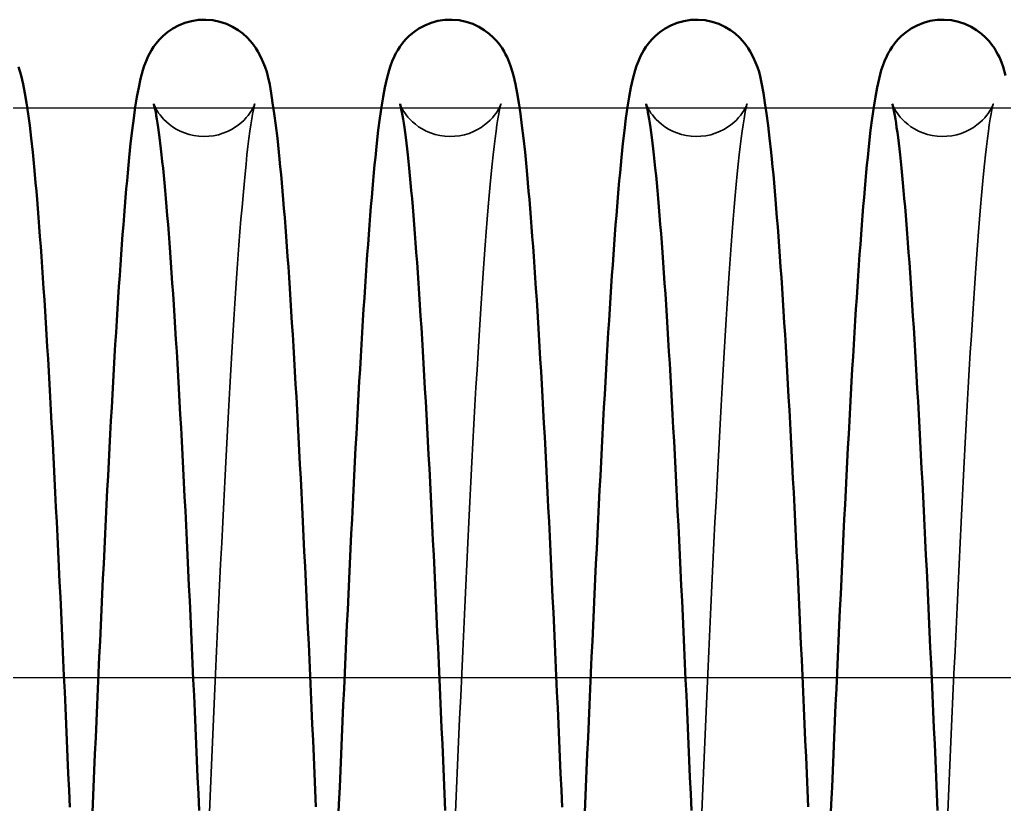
# Model space of a CAD drawing. Header units: millimetres. Extents: x 1448 to 104164, y -19509 to -89.
# Drawn here: x 80837.2 to 80906.3, y -3001.5 to -2946.5 of the extents above; entities that cross this region are included whole.
import ezdxf

# ---------------------------------------------------------------- set-up
doc = ezdxf.new("R2010")
doc.units = ezdxf.units.MM
doc.header["$LTSCALE"] = 60
doc.header["$MEASUREMENT"] = 0
doc.layers.get('0').update_dxf_attribs({"linetype": 'CONTINUOUS'})
doc.layers.add('가려진 것(ISO)', color=7, linetype='CONTINUOUS', lineweight=35)
doc.layers.add('가시적인 것(ISO)', color=7, linetype='CONTINUOUS', lineweight=50)

# ---------------------------------------------------------------- blocks, each defined once
blk = doc.blocks.new('토션스프링1')
at = {"layer": '가려진 것(ISO)', "flags": 128}
for points in [[(21462381.76, -50955408.884), (21462381.765, -50955408.9), (21462381.785, -50955408.952), (21462381.824, -50955409.046), (21462381.894, -50955409.194), (21462381.946, -50955409.288), (21462382.012, -50955409.397), (21462382.095, -50955409.52), (21462382.196, -50955409.657), (21462382.319, -50955409.808), (21462382.468, -50955409.971), (21462382.642, -50955410.141), (21462382.844, -50955410.313), (21462383.075, -50955410.482), (21462383.333, -50955410.642), (21462383.614, -50955410.789), (21462383.916, -50955410.916), (21462384.235, -50955411.019), (21462384.569, -50955411.096), (21462384.912, -50955411.145), (21462385.259, -50955411.164), (21462385.607, -50955411.152), (21462385.951, -50955411.11), (21462386.288, -50955411.039), (21462386.612, -50955410.942), (21462386.918, -50955410.821), (21462387.203, -50955410.678), (21462387.466, -50955410.52), (21462387.704, -50955410.353), (21462387.914, -50955410.181), (21462388.094, -50955410.01), (21462388.248, -50955409.845), (21462388.377, -50955409.69), (21462388.484, -50955409.547), (21462388.569, -50955409.42), (21462388.638, -50955409.309), (21462388.693, -50955409.212), (21462388.768, -50955409.061), (21462388.811, -50955408.961), (21462388.833, -50955408.905), (21462388.84, -50955408.885), (21462388.838, -50955408.895), (21462388.828, -50955408.932), (21462388.812, -50955408.993), (21462388.792, -50955409.076), (21462388.742, -50955409.3), (21462388.687, -50955409.588), (21462388.628, -50955409.936), (21462388.565, -50955410.341), (21462388.5, -50955410.799), (21462388.432, -50955411.307), (21462388.364, -50955411.862), (21462388.296, -50955412.461), (21462388.227, -50955413.106), (21462388.157, -50955413.796), (21462388.087, -50955414.528), (21462388.017, -50955415.303), (21462387.946, -50955416.119), (21462387.875, -50955416.975), (21462387.804, -50955417.869), (21462387.733, -50955418.8), (21462387.662, -50955419.768), (21462387.591, -50955420.771), (21462387.52, -50955421.812), (21462387.449, -50955422.889), (21462387.378, -50955424.003), (21462387.306, -50955425.15), (21462387.234, -50955426.331), (21462387.163, -50955427.544), (21462387.091, -50955428.786), (21462387.02, -50955430.058), (21462386.948, -50955431.358), (21462386.876, -50955432.685), (21462386.805, -50955434.036), (21462386.734, -50955435.413), (21462386.662, -50955436.816), (21462386.591, -50955438.247), (21462386.519, -50955439.702), (21462386.447, -50955441.182), (21462386.375, -50955442.683), (21462386.304, -50955444.204), (21462386.232, -50955445.745), (21462386.16, -50955447.302), (21462386.088, -50955448.876), (21462386.017, -50955450.463), (21462385.945, -50955452.064), (21462385.874, -50955453.675), (21462385.802, -50955455.3), (21462385.731, -50955456.939), (21462385.659, -50955458.591)], [(21462399.035, -50955408.884), (21462399.041, -50955408.9), (21462399.06, -50955408.952), (21462399.1, -50955409.045), (21462399.171, -50955409.189), (21462399.222, -50955409.282), (21462399.287, -50955409.391), (21462399.369, -50955409.514), (21462399.469, -50955409.652), (21462399.591, -50955409.803), (21462399.739, -50955409.966), (21462399.912, -50955410.136), (21462400.114, -50955410.308), (21462400.344, -50955410.477), (21462400.601, -50955410.638), (21462400.882, -50955410.785), (21462401.182, -50955410.912), (21462401.502, -50955411.016), (21462401.835, -50955411.094), (21462402.178, -50955411.144), (21462402.525, -50955411.164), (21462402.873, -50955411.153), (21462403.218, -50955411.111), (21462403.555, -50955411.041), (21462403.879, -50955410.945), (21462404.185, -50955410.824), (21462404.472, -50955410.682), (21462404.736, -50955410.525), (21462404.974, -50955410.357), (21462405.184, -50955410.186), (21462405.365, -50955410.015), (21462405.52, -50955409.85), (21462405.65, -50955409.693), (21462405.757, -50955409.551), (21462405.843, -50955409.424), (21462405.912, -50955409.312), (21462405.967, -50955409.214), (21462406.043, -50955409.063), (21462406.088, -50955408.962), (21462406.109, -50955408.905), (21462406.116, -50955408.885), (21462406.113, -50955408.895), (21462406.103, -50955408.931), (21462406.087, -50955408.992), (21462406.067, -50955409.075), (21462406.019, -50955409.298), (21462405.964, -50955409.585), (21462405.904, -50955409.934), (21462405.841, -50955410.339), (21462405.775, -50955410.797), (21462405.708, -50955411.304), (21462405.64, -50955411.858), (21462405.572, -50955412.458), (21462405.503, -50955413.103), (21462405.433, -50955413.793), (21462405.363, -50955414.525), (21462405.293, -50955415.3), (21462405.222, -50955416.115), (21462405.151, -50955416.97), (21462405.08, -50955417.864), (21462405.009, -50955418.794), (21462404.939, -50955419.76), (21462404.867, -50955420.765), (21462404.796, -50955421.807), (21462404.725, -50955422.886), (21462404.653, -50955424), (21462404.582, -50955425.148), (21462404.51, -50955426.329), (21462404.439, -50955427.541), (21462404.367, -50955428.783), (21462404.296, -50955430.054), (21462404.224, -50955431.352), (21462404.153, -50955432.676), (21462404.081, -50955434.027), (21462404.01, -50955435.405), (21462403.938, -50955436.812), (21462403.867, -50955438.244), (21462403.795, -50955439.701), (21462403.723, -50955441.181), (21462403.651, -50955442.682), (21462403.579, -50955444.203), (21462403.508, -50955445.743), (21462403.436, -50955447.299), (21462403.364, -50955448.871), (21462403.293, -50955450.456), (21462403.221, -50955452.054), (21462403.15, -50955453.666), (21462403.078, -50955455.294), (21462403.007, -50955456.936), (21462402.935, -50955458.59)], [(21462416.311, -50955408.884), (21462416.316, -50955408.9), (21462416.336, -50955408.952), (21462416.376, -50955409.046), (21462416.446, -50955409.194), (21462416.497, -50955409.288), (21462416.563, -50955409.397), (21462416.646, -50955409.52), (21462416.748, -50955409.657), (21462416.871, -50955409.808), (21462417.019, -50955409.971), (21462417.194, -50955410.141), (21462417.396, -50955410.313), (21462417.627, -50955410.482), (21462417.884, -50955410.642), (21462418.166, -50955410.789), (21462418.467, -50955410.916), (21462418.786, -50955411.019), (21462419.12, -50955411.096), (21462419.463, -50955411.145), (21462419.811, -50955411.164), (21462420.158, -50955411.152), (21462420.503, -50955411.11), (21462420.839, -50955411.039), (21462421.163, -50955410.942), (21462421.469, -50955410.821), (21462421.755, -50955410.678), (21462422.018, -50955410.52), (21462422.256, -50955410.353), (21462422.465, -50955410.181), (21462422.646, -50955410.01), (21462422.8, -50955409.845), (21462422.929, -50955409.69), (21462423.035, -50955409.547), (21462423.121, -50955409.42), (21462423.19, -50955409.309), (21462423.244, -50955409.212), (21462423.319, -50955409.061), (21462423.363, -50955408.961), (21462423.385, -50955408.905), (21462423.392, -50955408.885), (21462423.389, -50955408.895), (21462423.379, -50955408.932), (21462423.363, -50955408.993), (21462423.343, -50955409.076), (21462423.294, -50955409.3), (21462423.239, -50955409.588), (21462423.179, -50955409.936), (21462423.117, -50955410.341), (21462423.051, -50955410.799), (21462422.984, -50955411.307), (21462422.916, -50955411.862), (21462422.847, -50955412.461), (21462422.778, -50955413.106), (21462422.709, -50955413.796), (21462422.639, -50955414.528), (21462422.568, -50955415.303), (21462422.498, -50955416.119), (21462422.427, -50955416.975), (21462422.356, -50955417.869), (21462422.285, -50955418.8), (21462422.214, -50955419.768), (21462422.143, -50955420.771), (21462422.072, -50955421.812), (21462422, -50955422.889), (21462421.929, -50955424.003), (21462421.858, -50955425.15), (21462421.786, -50955426.331), (21462421.714, -50955427.544), (21462421.643, -50955428.786), (21462421.571, -50955430.058), (21462421.499, -50955431.358), (21462421.428, -50955432.685), (21462421.356, -50955434.036), (21462421.285, -50955435.413), (21462421.214, -50955436.816), (21462421.142, -50955438.247), (21462421.07, -50955439.702), (21462420.999, -50955441.182), (21462420.927, -50955442.683), (21462420.855, -50955444.204), (21462420.783, -50955445.745), (21462420.712, -50955447.302), (21462420.64, -50955448.876), (21462420.568, -50955450.463), (21462420.497, -50955452.064), (21462420.425, -50955453.675), (21462420.354, -50955455.3), (21462420.282, -50955456.939), (21462420.211, -50955458.591)], [(21462433.587, -50955408.884), (21462433.592, -50955408.9), (21462433.612, -50955408.952), (21462433.652, -50955409.045), (21462433.723, -50955409.189), (21462433.774, -50955409.282), (21462433.839, -50955409.391), (21462433.92, -50955409.514), (21462434.021, -50955409.652), (21462434.143, -50955409.803), (21462434.29, -50955409.966), (21462434.464, -50955410.136), (21462434.665, -50955410.308), (21462434.896, -50955410.477), (21462435.153, -50955410.638), (21462435.433, -50955410.785), (21462435.734, -50955410.912), (21462436.053, -50955411.016), (21462436.387, -50955411.094), (21462436.73, -50955411.144), (21462437.077, -50955411.164), (21462437.424, -50955411.153), (21462437.769, -50955411.111), (21462438.106, -50955411.041), (21462438.43, -50955410.945), (21462438.736, -50955410.824), (21462439.023, -50955410.682), (21462439.287, -50955410.525), (21462439.526, -50955410.357), (21462439.735, -50955410.186), (21462439.917, -50955410.015), (21462440.072, -50955409.85), (21462440.202, -50955409.693), (21462440.308, -50955409.551), (21462440.395, -50955409.424), (21462440.464, -50955409.312), (21462440.519, -50955409.214), (21462440.595, -50955409.063), (21462440.639, -50955408.962), (21462440.661, -50955408.905), (21462440.668, -50955408.885), (21462440.665, -50955408.895), (21462440.655, -50955408.931), (21462440.639, -50955408.992), (21462440.619, -50955409.075), (21462440.57, -50955409.298), (21462440.515, -50955409.585), (21462440.456, -50955409.934), (21462440.393, -50955410.339), (21462440.327, -50955410.797), (21462440.26, -50955411.304), (21462440.192, -50955411.858), (21462440.123, -50955412.458), (21462440.054, -50955413.103), (21462439.985, -50955413.793), (21462439.915, -50955414.525), (21462439.844, -50955415.3), (21462439.774, -50955416.115), (21462439.703, -50955416.97), (21462439.632, -50955417.864), (21462439.561, -50955418.794), (21462439.49, -50955419.76), (21462439.419, -50955420.765), (21462439.348, -50955421.807), (21462439.276, -50955422.886), (21462439.205, -50955424), (21462439.133, -50955425.148), (21462439.062, -50955426.329), (21462438.99, -50955427.541), (21462438.919, -50955428.783), (21462438.847, -50955430.054), (21462438.775, -50955431.352), (21462438.704, -50955432.676), (21462438.633, -50955434.027), (21462438.561, -50955435.405), (21462438.49, -50955436.812), (21462438.418, -50955438.244), (21462438.346, -50955439.701), (21462438.275, -50955441.181), (21462438.203, -50955442.682), (21462438.131, -50955444.203), (21462438.059, -50955445.743), (21462437.987, -50955447.299), (21462437.916, -50955448.871), (21462437.844, -50955450.456), (21462437.773, -50955452.054), (21462437.701, -50955453.666), (21462437.63, -50955455.294), (21462437.558, -50955456.936), (21462437.486, -50955458.59)]]:
    blk.add_lwpolyline(points, dxfattribs=at)
at = {"layer": '가시적인 것(ISO)', "flags": 128}
for points in [[(21462372.26, -50955406.277), (21462372.438, -50955406.881), (21462372.58, -50955407.482), (21462372.704, -50955408.115), (21462372.822, -50955408.809), (21462372.936, -50955409.57), (21462373.046, -50955410.398), (21462373.153, -50955411.295), (21462373.257, -50955412.262), (21462373.309, -50955412.772), (21462373.36, -50955413.3), (21462373.411, -50955413.846), (21462373.462, -50955414.411), (21462373.513, -50955414.994), (21462373.564, -50955415.595), (21462373.615, -50955416.215), (21462373.666, -50955416.854), (21462373.717, -50955417.512), (21462373.768, -50955418.189), (21462373.82, -50955418.885), (21462373.871, -50955419.599), (21462373.922, -50955420.331), (21462373.973, -50955421.08), (21462374.024, -50955421.846), (21462374.076, -50955422.629), (21462374.127, -50955423.429), (21462374.178, -50955424.244), (21462374.229, -50955425.075), (21462374.28, -50955425.922), (21462374.331, -50955426.783), (21462374.382, -50955427.658), (21462374.433, -50955428.548), (21462374.484, -50955429.452), (21462374.535, -50955430.369), (21462374.585, -50955431.3), (21462374.636, -50955432.245), (21462374.687, -50955433.206), (21462374.738, -50955434.18), (21462374.789, -50955435.168), (21462374.84, -50955436.169), (21462374.891, -50955437.183), (21462374.942, -50955438.209), (21462374.993, -50955439.246), (21462375.044, -50955440.295), (21462375.095, -50955441.354), (21462375.146, -50955442.423), (21462375.197, -50955443.501), (21462375.248, -50955444.588), (21462375.298, -50955445.684), (21462375.349, -50955446.787), (21462375.4, -50955447.898), (21462375.451, -50955449.016), (21462375.501, -50955450.141), (21462375.552, -50955451.276), (21462375.603, -50955452.419), (21462375.654, -50955453.569), (21462375.705, -50955454.727), (21462375.756, -50955455.892), (21462375.807, -50955457.062), (21462375.858, -50955458.238)], [(21462377.425, -50955459.203), (21462377.476, -50955458.023), (21462377.527, -50955456.848), (21462377.578, -50955455.679), (21462377.629, -50955454.516), (21462377.68, -50955453.36), (21462377.73, -50955452.211), (21462377.781, -50955451.07), (21462377.832, -50955449.938), (21462377.883, -50955448.814), (21462377.933, -50955447.697), (21462377.984, -50955446.586), (21462378.035, -50955445.484), (21462378.086, -50955444.389), (21462378.137, -50955443.303), (21462378.188, -50955442.226), (21462378.239, -50955441.159), (21462378.29, -50955440.101), (21462378.341, -50955439.055), (21462378.392, -50955438.019), (21462378.443, -50955436.995), (21462378.494, -50955435.984), (21462378.545, -50955434.985), (21462378.596, -50955433.999), (21462378.647, -50955433.028), (21462378.698, -50955432.07), (21462378.748, -50955431.127), (21462378.799, -50955430.199), (21462378.85, -50955429.285), (21462378.901, -50955428.383), (21462378.952, -50955427.496), (21462379.003, -50955426.622), (21462379.054, -50955425.763), (21462379.105, -50955424.919), (21462379.156, -50955424.09), (21462379.207, -50955423.276), (21462379.259, -50955422.478), (21462379.31, -50955421.697), (21462379.361, -50955420.932), (21462379.413, -50955420.184), (21462379.464, -50955419.453), (21462379.516, -50955418.74), (21462379.567, -50955418.045), (21462379.619, -50955417.368), (21462379.67, -50955416.71), (21462379.722, -50955416.07), (21462379.773, -50955415.451), (21462379.825, -50955414.851), (21462379.876, -50955414.27), (21462379.927, -50955413.71), (21462379.978, -50955413.169), (21462380.029, -50955412.646), (21462380.08, -50955412.143), (21462380.132, -50955411.657), (21462380.236, -50955410.739), (21462380.344, -50955409.889), (21462380.455, -50955409.105), (21462380.572, -50955408.385), (21462380.695, -50955407.725), (21462380.826, -50955407.116), (21462380.987, -50955406.52), (21462381.088, -50955406.21), (21462381.211, -50955405.882), (21462381.371, -50955405.52), (21462381.474, -50955405.321), (21462381.596, -50955405.107), (21462381.744, -50955404.875), (21462381.925, -50955404.629), (21462382.144, -50955404.37), (21462382.41, -50955404.104), (21462382.723, -50955403.84), (21462383.082, -50955403.593), (21462383.488, -50955403.374), (21462383.933, -50955403.193), (21462384.407, -50955403.06), (21462384.9, -50955402.984), (21462385.404, -50955402.967), (21462385.905, -50955403.008), (21462386.391, -50955403.108), (21462386.854, -50955403.262), (21462387.285, -50955403.461), (21462387.673, -50955403.693), (21462388.013, -50955403.948), (21462388.305, -50955404.213), (21462388.55, -50955404.476), (21462388.753, -50955404.73), (21462388.92, -50955404.971), (21462389.058, -50955405.197), (21462389.271, -50955405.602), (21462389.441, -50955405.97), (21462389.577, -50955406.308), (21462389.684, -50955406.624), (21462389.768, -50955406.926), (21462389.89, -50955407.512), (21462389.986, -50955408.121), (21462390.039, -50955408.451), (21462390.096, -50955408.803), (21462390.209, -50955409.56), (21462390.318, -50955410.387), (21462390.426, -50955411.286), (21462390.531, -50955412.256), (21462390.583, -50955412.768), (21462390.635, -50955413.298), (21462390.686, -50955413.846), (21462390.738, -50955414.412), (21462390.789, -50955414.996), (21462390.84, -50955415.598), (21462390.891, -50955416.218), (21462390.942, -50955416.856), (21462390.993, -50955417.513), (21462391.044, -50955418.189), (21462391.095, -50955418.883), (21462391.146, -50955419.596), (21462391.198, -50955420.327), (21462391.249, -50955421.075), (21462391.3, -50955421.841), (21462391.351, -50955422.624), (21462391.402, -50955423.424), (21462391.453, -50955424.24), (21462391.505, -50955425.071), (21462391.556, -50955425.918), (21462391.607, -50955426.781), (21462391.658, -50955427.657), (21462391.709, -50955428.548), (21462391.76, -50955429.453), (21462391.81, -50955430.371), (21462391.861, -50955431.303), (21462391.912, -50955432.247), (21462391.963, -50955433.205), (21462392.014, -50955434.178), (21462392.064, -50955435.165), (21462392.115, -50955436.165), (21462392.166, -50955437.178), (21462392.217, -50955438.204), (21462392.268, -50955439.241), (21462392.319, -50955440.289), (21462392.37, -50955441.348), (21462392.421, -50955442.418), (21462392.472, -50955443.497), (21462392.523, -50955444.585), (21462392.574, -50955445.682), (21462392.625, -50955446.787), (21462392.676, -50955447.9), (21462392.727, -50955449.019), (21462392.777, -50955450.145), (21462392.828, -50955451.278), (21462392.879, -50955452.419), (21462392.93, -50955453.568), (21462392.98, -50955454.724), (21462393.031, -50955455.887), (21462393.082, -50955457.057), (21462393.133, -50955458.232)], [(21462394.701, -50955459.204), (21462394.752, -50955458.024), (21462394.803, -50955456.849), (21462394.854, -50955455.679), (21462394.905, -50955454.515), (21462394.956, -50955453.358), (21462395.006, -50955452.207), (21462395.057, -50955451.064), (21462395.108, -50955449.929), (21462395.159, -50955448.803), (21462395.21, -50955447.687), (21462395.26, -50955446.579), (21462395.311, -50955445.478), (21462395.362, -50955444.386), (21462395.413, -50955443.301), (21462395.464, -50955442.225), (21462395.515, -50955441.159), (21462395.566, -50955440.103), (21462395.617, -50955439.056), (21462395.668, -50955438.021), (21462395.719, -50955436.997), (21462395.77, -50955435.985), (21462395.821, -50955434.985), (21462395.872, -50955433.999), (21462395.923, -50955433.025), (21462395.974, -50955432.066), (21462396.024, -50955431.121), (21462396.075, -50955430.191), (21462396.126, -50955429.276), (21462396.177, -50955428.376), (21462396.228, -50955427.49), (21462396.279, -50955426.619), (21462396.329, -50955425.761), (21462396.381, -50955424.919), (21462396.432, -50955424.091), (21462396.483, -50955423.279), (21462396.534, -50955422.482), (21462396.585, -50955421.701), (21462396.637, -50955420.937), (21462396.688, -50955420.189), (21462396.74, -50955419.459), (21462396.791, -50955418.745), (21462396.843, -50955418.049), (21462396.894, -50955417.371), (21462396.946, -50955416.712), (21462396.997, -50955416.071), (21462397.049, -50955415.448), (21462397.101, -50955414.845), (21462397.153, -50955414.262), (21462397.204, -50955413.698), (21462397.256, -50955413.155), (21462397.308, -50955412.632), (21462397.359, -50955412.128), (21462397.41, -50955411.643), (21462397.514, -50955410.729), (21462397.62, -50955409.885), (21462397.73, -50955409.105), (21462397.846, -50955408.387), (21462397.97, -50955407.724), (21462398.104, -50955407.113), (21462398.263, -50955406.518), (21462398.364, -50955406.209), (21462398.488, -50955405.88), (21462398.648, -50955405.518), (21462398.751, -50955405.318), (21462398.874, -50955405.104), (21462399.022, -50955404.872), (21462399.204, -50955404.625), (21462399.423, -50955404.367), (21462399.688, -50955404.101), (21462400.003, -50955403.837), (21462400.363, -50955403.59), (21462400.769, -50955403.371), (21462401.214, -50955403.191), (21462401.689, -50955403.059), (21462402.182, -50955402.983), (21462402.686, -50955402.967), (21462403.187, -50955403.009), (21462403.673, -50955403.11), (21462404.135, -50955403.264), (21462404.565, -50955403.464), (21462404.953, -50955403.696), (21462405.293, -50955403.951), (21462405.585, -50955404.217), (21462405.829, -50955404.48), (21462406.031, -50955404.734), (21462406.198, -50955404.975), (21462406.334, -50955405.199), (21462406.449, -50955405.407), (21462406.546, -50955405.601), (21462406.698, -50955405.955), (21462406.811, -50955406.277), (21462406.989, -50955406.881), (21462407.131, -50955407.482), (21462407.255, -50955408.115), (21462407.374, -50955408.809), (21462407.487, -50955409.57), (21462407.597, -50955410.398), (21462407.704, -50955411.295), (21462407.809, -50955412.262), (21462407.86, -50955412.772), (21462407.912, -50955413.3), (21462407.963, -50955413.846), (21462408.013, -50955414.411), (21462408.064, -50955414.994), (21462408.115, -50955415.595), (21462408.166, -50955416.215), (21462408.217, -50955416.854), (21462408.269, -50955417.512), (21462408.32, -50955418.189), (21462408.371, -50955418.885), (21462408.422, -50955419.599), (21462408.474, -50955420.331), (21462408.525, -50955421.08), (21462408.576, -50955421.846), (21462408.627, -50955422.629), (21462408.678, -50955423.429), (21462408.729, -50955424.244), (21462408.781, -50955425.075), (21462408.832, -50955425.922), (21462408.883, -50955426.783), (21462408.934, -50955427.658), (21462408.984, -50955428.548), (21462409.035, -50955429.452), (21462409.086, -50955430.369), (21462409.137, -50955431.3), (21462409.188, -50955432.245), (21462409.239, -50955433.206), (21462409.289, -50955434.18), (21462409.34, -50955435.168), (21462409.391, -50955436.169), (21462409.442, -50955437.183), (21462409.493, -50955438.209), (21462409.544, -50955439.246), (21462409.595, -50955440.295), (21462409.646, -50955441.354), (21462409.697, -50955442.423), (21462409.748, -50955443.501), (21462409.799, -50955444.588), (21462409.85, -50955445.684), (21462409.901, -50955446.787), (21462409.952, -50955447.898), (21462410.002, -50955449.016), (21462410.053, -50955450.141), (21462410.104, -50955451.276), (21462410.154, -50955452.419), (21462410.205, -50955453.569), (21462410.256, -50955454.727), (21462410.307, -50955455.892), (21462410.358, -50955457.062), (21462410.409, -50955458.238)], [(21462411.976, -50955459.203), (21462412.027, -50955458.023), (21462412.078, -50955456.848), (21462412.129, -50955455.679), (21462412.18, -50955454.516), (21462412.231, -50955453.36), (21462412.282, -50955452.211), (21462412.333, -50955451.07), (21462412.383, -50955449.938), (21462412.434, -50955448.814), (21462412.485, -50955447.697), (21462412.536, -50955446.586), (21462412.587, -50955445.484), (21462412.637, -50955444.389), (21462412.688, -50955443.303), (21462412.739, -50955442.226), (21462412.79, -50955441.159), (21462412.841, -50955440.101), (21462412.892, -50955439.055), (21462412.943, -50955438.019), (21462412.994, -50955436.995), (21462413.045, -50955435.984), (21462413.096, -50955434.985), (21462413.147, -50955433.999), (21462413.198, -50955433.028), (21462413.249, -50955432.07), (21462413.3, -50955431.127), (21462413.351, -50955430.199), (21462413.401, -50955429.285), (21462413.452, -50955428.383), (21462413.503, -50955427.496), (21462413.554, -50955426.622), (21462413.605, -50955425.763), (21462413.656, -50955424.919), (21462413.708, -50955424.09), (21462413.759, -50955423.276), (21462413.81, -50955422.478), (21462413.861, -50955421.697), (21462413.913, -50955420.932), (21462413.964, -50955420.184), (21462414.016, -50955419.453), (21462414.067, -50955418.74), (21462414.119, -50955418.045), (21462414.17, -50955417.368), (21462414.222, -50955416.71), (21462414.273, -50955416.07), (21462414.324, -50955415.451), (21462414.376, -50955414.851), (21462414.427, -50955414.27), (21462414.479, -50955413.71), (21462414.53, -50955413.169), (21462414.581, -50955412.646), (21462414.632, -50955412.143), (21462414.683, -50955411.657), (21462414.788, -50955410.739), (21462414.895, -50955409.889), (21462415.007, -50955409.105), (21462415.123, -50955408.385), (21462415.246, -50955407.725), (21462415.378, -50955407.116), (21462415.538, -50955406.52), (21462415.64, -50955406.21), (21462415.763, -50955405.882), (21462415.923, -50955405.52), (21462416.025, -50955405.321), (21462416.148, -50955405.107), (21462416.296, -50955404.875), (21462416.477, -50955404.629), (21462416.696, -50955404.37), (21462416.961, -50955404.104), (21462417.274, -50955403.84), (21462417.634, -50955403.593), (21462418.039, -50955403.374), (21462418.485, -50955403.193), (21462418.959, -50955403.06), (21462419.452, -50955402.984), (21462419.955, -50955402.967), (21462420.456, -50955403.008), (21462420.942, -50955403.108), (21462421.406, -50955403.262), (21462421.836, -50955403.461), (21462422.224, -50955403.693), (21462422.564, -50955403.948), (21462422.857, -50955404.213), (21462423.102, -50955404.476), (21462423.305, -50955404.73), (21462423.472, -50955404.971), (21462423.609, -50955405.197), (21462423.822, -50955405.602), (21462423.992, -50955405.97), (21462424.128, -50955406.308), (21462424.235, -50955406.624), (21462424.32, -50955406.926), (21462424.441, -50955407.512), (21462424.537, -50955408.121), (21462424.59, -50955408.451), (21462424.647, -50955408.803), (21462424.76, -50955409.56), (21462424.87, -50955410.387), (21462424.977, -50955411.286), (21462425.083, -50955412.256), (21462425.135, -50955412.768), (21462425.186, -50955413.298), (21462425.238, -50955413.846), (21462425.289, -50955414.412), (21462425.34, -50955414.996), (21462425.391, -50955415.598), (21462425.442, -50955416.218), (21462425.493, -50955416.856), (21462425.544, -50955417.513), (21462425.596, -50955418.189), (21462425.647, -50955418.883), (21462425.698, -50955419.596), (21462425.749, -50955420.327), (21462425.8, -50955421.075), (21462425.851, -50955421.841), (21462425.903, -50955422.624), (21462425.954, -50955423.424), (21462426.005, -50955424.24), (21462426.056, -50955425.071), (21462426.107, -50955425.918), (21462426.158, -50955426.781), (21462426.209, -50955427.657), (21462426.26, -50955428.548), (21462426.311, -50955429.453), (21462426.362, -50955430.371), (21462426.413, -50955431.303), (21462426.463, -50955432.247), (21462426.514, -50955433.205), (21462426.565, -50955434.178), (21462426.616, -50955435.165), (21462426.667, -50955436.165), (21462426.718, -50955437.178), (21462426.769, -50955438.204), (21462426.82, -50955439.241), (21462426.871, -50955440.289), (21462426.922, -50955441.348), (21462426.973, -50955442.418), (21462427.024, -50955443.497), (21462427.075, -50955444.585), (21462427.126, -50955445.682), (21462427.177, -50955446.787), (21462427.227, -50955447.9), (21462427.278, -50955449.019), (21462427.329, -50955450.145), (21462427.38, -50955451.278), (21462427.43, -50955452.419), (21462427.481, -50955453.568), (21462427.532, -50955454.724), (21462427.583, -50955455.887), (21462427.634, -50955457.057), (21462427.685, -50955458.232)], [(21462429.252, -50955459.204), (21462429.303, -50955458.024), (21462429.354, -50955456.849), (21462429.405, -50955455.679), (21462429.456, -50955454.515), (21462429.507, -50955453.358), (21462429.558, -50955452.207), (21462429.609, -50955451.064), (21462429.66, -50955449.929), (21462429.71, -50955448.803), (21462429.761, -50955447.687), (21462429.812, -50955446.579), (21462429.863, -50955445.478), (21462429.913, -50955444.386), (21462429.964, -50955443.301), (21462430.015, -50955442.225), (21462430.066, -50955441.159), (21462430.117, -50955440.103), (21462430.168, -50955439.056), (21462430.219, -50955438.021), (21462430.27, -50955436.997), (21462430.321, -50955435.985), (21462430.372, -50955434.985), (21462430.423, -50955433.999), (21462430.474, -50955433.025), (21462430.525, -50955432.066), (21462430.576, -50955431.121), (21462430.627, -50955430.191), (21462430.677, -50955429.276), (21462430.728, -50955428.376), (21462430.779, -50955427.49), (21462430.83, -50955426.619), (21462430.881, -50955425.761), (21462430.932, -50955424.919), (21462430.983, -50955424.091), (21462431.034, -50955423.279), (21462431.086, -50955422.482), (21462431.137, -50955421.701), (21462431.188, -50955420.937), (21462431.24, -50955420.189), (21462431.291, -50955419.459), (21462431.343, -50955418.745), (21462431.394, -50955418.049), (21462431.446, -50955417.371), (21462431.497, -50955416.712), (21462431.549, -50955416.071), (21462431.601, -50955415.448), (21462431.652, -50955414.845), (21462431.704, -50955414.262), (21462431.756, -50955413.698), (21462431.808, -50955413.155), (21462431.859, -50955412.632), (21462431.91, -50955412.128), (21462431.962, -50955411.643), (21462432.065, -50955410.729), (21462432.171, -50955409.885), (21462432.281, -50955409.105), (21462432.398, -50955408.387), (21462432.522, -50955407.724), (21462432.655, -50955407.113), (21462432.814, -50955406.518), (21462432.916, -50955406.209), (21462433.04, -50955405.88), (21462433.2, -50955405.518), (21462433.302, -50955405.318), (21462433.425, -50955405.104), (21462433.574, -50955404.872), (21462433.755, -50955404.625), (21462433.975, -50955404.367), (21462434.24, -50955404.101), (21462434.554, -50955403.837), (21462434.915, -50955403.59), (21462435.32, -50955403.371), (21462435.766, -50955403.191), (21462436.241, -50955403.059), (21462436.734, -50955402.983), (21462437.237, -50955402.967), (21462437.738, -50955403.009), (21462438.224, -50955403.11), (21462438.687, -50955403.264), (21462439.117, -50955403.464), (21462439.505, -50955403.696), (21462439.844, -50955403.951), (21462440.136, -50955404.217), (21462440.38, -50955404.48), (21462440.583, -50955404.734), (21462440.749, -50955404.975), (21462440.886, -50955405.199), (21462441, -50955405.407), (21462441.098, -50955405.601), (21462441.249, -50955405.955), (21462441.363, -50955406.277), (21462441.541, -50955406.881)], [(21462384.936, -50955458.479), (21462384.885, -50955457.305), (21462384.834, -50955456.138), (21462384.784, -50955454.977), (21462384.733, -50955453.824), (21462384.682, -50955452.678), (21462384.631, -50955451.539), (21462384.581, -50955450.406), (21462384.53, -50955449.279), (21462384.479, -50955448.159), (21462384.428, -50955447.047), (21462384.377, -50955445.942), (21462384.326, -50955444.846), (21462384.275, -50955443.758), (21462384.224, -50955442.681), (21462384.174, -50955441.613), (21462384.123, -50955440.556), (21462384.072, -50955439.511), (21462384.021, -50955438.477), (21462383.97, -50955437.455), (21462383.919, -50955436.447), (21462383.868, -50955435.452), (21462383.818, -50955434.471), (21462383.767, -50955433.504), (21462383.717, -50955432.55), (21462383.666, -50955431.609), (21462383.615, -50955430.681), (21462383.564, -50955429.766), (21462383.513, -50955428.866), (21462383.463, -50955427.98), (21462383.412, -50955427.108), (21462383.361, -50955426.253), (21462383.31, -50955425.413), (21462383.259, -50955424.589), (21462383.208, -50955423.782), (21462383.158, -50955422.992), (21462383.107, -50955422.22), (21462383.056, -50955421.466), (21462383.006, -50955420.731), (21462382.955, -50955420.015), (21462382.905, -50955419.318), (21462382.855, -50955418.64), (21462382.804, -50955417.98), (21462382.754, -50955417.339), (21462382.703, -50955416.716), (21462382.653, -50955416.112), (21462382.602, -50955415.528), (21462382.552, -50955414.964), (21462382.502, -50955414.421), (21462382.451, -50955413.899), (21462382.402, -50955413.399), (21462382.352, -50955412.92), (21462382.303, -50955412.465), (21462382.255, -50955412.033), (21462382.207, -50955411.624), (21462382.159, -50955411.239), (21462382.112, -50955410.879), (21462382.066, -50955410.544), (21462382.02, -50955410.235), (21462381.974, -50955409.95), (21462381.93, -50955409.692), (21462381.888, -50955409.464), (21462381.849, -50955409.269), (21462381.815, -50955409.11), (21462381.788, -50955408.991), (21462381.768, -50955408.913), (21462381.76, -50955408.884)], [(21462402.212, -50955458.47), (21462402.161, -50955457.299), (21462402.11, -50955456.133), (21462402.059, -50955454.975), (21462402.009, -50955453.824), (21462401.958, -50955452.677), (21462401.907, -50955451.536), (21462401.856, -50955450.401), (21462401.805, -50955449.272), (21462401.754, -50955448.151), (21462401.704, -50955447.037), (21462401.653, -50955445.931), (21462401.602, -50955444.834), (21462401.551, -50955443.747), (21462401.5, -50955442.669), (21462401.449, -50955441.602), (21462401.398, -50955440.546), (21462401.347, -50955439.502), (21462401.296, -50955438.469), (21462401.245, -50955437.45), (21462401.195, -50955436.444), (21462401.144, -50955435.451), (21462401.094, -50955434.471), (21462401.043, -50955433.503), (21462400.992, -50955432.547), (21462400.941, -50955431.605), (21462400.89, -50955430.675), (21462400.84, -50955429.759), (21462400.789, -50955428.858), (21462400.738, -50955427.971), (21462400.687, -50955427.099), (21462400.636, -50955426.243), (21462400.585, -50955425.403), (21462400.535, -50955424.58), (21462400.484, -50955423.774), (21462400.433, -50955422.985), (21462400.383, -50955422.214), (21462400.332, -50955421.462), (21462400.282, -50955420.729), (21462400.231, -50955420.014), (21462400.181, -50955419.317), (21462400.13, -50955418.638), (21462400.08, -50955417.977), (21462400.029, -50955417.335), (21462399.978, -50955416.711), (21462399.928, -50955416.107), (21462399.878, -50955415.523), (21462399.827, -50955414.96), (21462399.777, -50955414.417), (21462399.727, -50955413.895), (21462399.678, -50955413.396), (21462399.629, -50955412.918), (21462399.58, -50955412.463), (21462399.531, -50955412.032), (21462399.483, -50955411.624), (21462399.435, -50955411.24), (21462399.388, -50955410.88), (21462399.341, -50955410.544), (21462399.294, -50955410.232), (21462399.249, -50955409.947), (21462399.205, -50955409.69), (21462399.164, -50955409.464), (21462399.126, -50955409.271), (21462399.093, -50955409.113), (21462399.065, -50955408.992), (21462399.044, -50955408.913), (21462399.035, -50955408.884)], [(21462419.488, -50955458.479), (21462419.437, -50955457.305), (21462419.386, -50955456.138), (21462419.335, -50955454.977), (21462419.284, -50955453.824), (21462419.234, -50955452.678), (21462419.183, -50955451.539), (21462419.132, -50955450.406), (21462419.081, -50955449.279), (21462419.031, -50955448.159), (21462418.98, -50955447.047), (21462418.929, -50955445.942), (21462418.878, -50955444.846), (21462418.827, -50955443.758), (21462418.776, -50955442.681), (21462418.725, -50955441.613), (21462418.674, -50955440.556), (21462418.623, -50955439.511), (21462418.572, -50955438.477), (21462418.521, -50955437.455), (21462418.471, -50955436.447), (21462418.42, -50955435.452), (21462418.369, -50955434.471), (21462418.319, -50955433.504), (21462418.268, -50955432.55), (21462418.217, -50955431.609), (21462418.167, -50955430.681), (21462418.116, -50955429.766), (21462418.065, -50955428.866), (21462418.014, -50955427.98), (21462417.963, -50955427.108), (21462417.912, -50955426.253), (21462417.861, -50955425.413), (21462417.811, -50955424.589), (21462417.76, -50955423.782), (21462417.709, -50955422.992), (21462417.659, -50955422.22), (21462417.608, -50955421.466), (21462417.557, -50955420.731), (21462417.507, -50955420.015), (21462417.457, -50955419.318), (21462417.406, -50955418.64), (21462417.356, -50955417.98), (21462417.305, -50955417.339), (21462417.255, -50955416.716), (21462417.204, -50955416.112), (21462417.154, -50955415.528), (21462417.103, -50955414.964), (21462417.053, -50955414.421), (21462417.003, -50955413.899), (21462416.953, -50955413.399), (21462416.904, -50955412.92), (21462416.855, -50955412.465), (21462416.806, -50955412.033), (21462416.758, -50955411.624), (21462416.71, -50955411.239), (21462416.663, -50955410.879), (21462416.617, -50955410.544), (21462416.571, -50955410.235), (21462416.526, -50955409.95), (21462416.481, -50955409.692), (21462416.439, -50955409.464), (21462416.4, -50955409.269), (21462416.367, -50955409.11), (21462416.339, -50955408.991), (21462416.32, -50955408.913), (21462416.311, -50955408.884)], [(21462436.763, -50955458.47), (21462436.712, -50955457.299), (21462436.661, -50955456.133), (21462436.611, -50955454.975), (21462436.56, -50955453.824), (21462436.509, -50955452.677), (21462436.459, -50955451.536), (21462436.408, -50955450.401), (21462436.357, -50955449.272), (21462436.306, -50955448.151), (21462436.255, -50955447.037), (21462436.204, -50955445.931), (21462436.153, -50955444.834), (21462436.102, -50955443.747), (21462436.051, -50955442.669), (21462436, -50955441.602), (21462435.949, -50955440.546), (21462435.899, -50955439.502), (21462435.848, -50955438.469), (21462435.797, -50955437.45), (21462435.746, -50955436.444), (21462435.696, -50955435.451), (21462435.645, -50955434.471), (21462435.594, -50955433.503), (21462435.544, -50955432.547), (21462435.493, -50955431.605), (21462435.442, -50955430.675), (21462435.391, -50955429.759), (21462435.34, -50955428.858), (21462435.289, -50955427.971), (21462435.238, -50955427.099), (21462435.188, -50955426.243), (21462435.137, -50955425.403), (21462435.086, -50955424.58), (21462435.035, -50955423.774), (21462434.985, -50955422.985), (21462434.934, -50955422.214), (21462434.883, -50955421.462), (21462434.833, -50955420.729), (21462434.783, -50955420.014), (21462434.732, -50955419.317), (21462434.682, -50955418.638), (21462434.631, -50955417.977), (21462434.581, -50955417.335), (21462434.53, -50955416.711), (21462434.48, -50955416.107), (21462434.429, -50955415.523), (21462434.379, -50955414.96), (21462434.329, -50955414.417), (21462434.279, -50955413.895), (21462434.229, -50955413.396), (21462434.18, -50955412.918), (21462434.131, -50955412.463), (21462434.083, -50955412.032), (21462434.034, -50955411.624), (21462433.987, -50955411.24), (21462433.94, -50955410.88), (21462433.892, -50955410.544), (21462433.846, -50955410.232), (21462433.8, -50955409.947), (21462433.756, -50955409.69), (21462433.715, -50955409.464), (21462433.678, -50955409.271), (21462433.644, -50955409.113), (21462433.616, -50955408.992), (21462433.595, -50955408.913), (21462433.587, -50955408.884)]]:
    blk.add_lwpolyline(points, dxfattribs=at)
blk = doc.blocks.new('토션스프링12345')
blk.add_blockref('토션스프링1', (1400.606, -3974.283))

msp = doc.modelspace()

# ---------------------------------------------------------------- linework, layer by layer
at = {"color": 3}
for p, q in [((79782.442, -2952.641), (85582.442, -2952.641)), ((79607.442, -2992.641), (85865.368, -2992.641))]:
    msp.add_line(p, q, dxfattribs=at)

# ---------------------------------------------------------------- block references
msp.add_blockref('토션스프링12345', (-21382935.757, 50956430.79))

doc.saveas('drawing.dxf')
